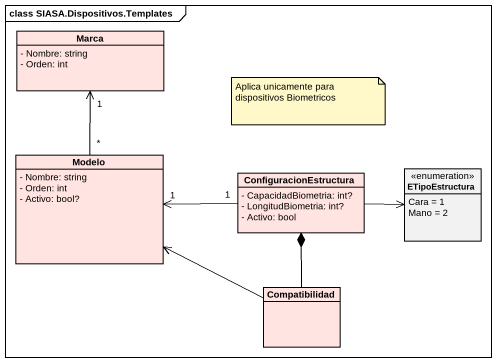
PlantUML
@startuml
mainframe class SIASA.Dispositivos.Templates
hide circle
hide empty members
skinparam classAttributeIconSize 0
class Marca #FFE4E1 {
  - Nombre: string
  - Orden: int
}
class Modelo #FFE4E1 {
  - Nombre: string
  - Orden: int
  - Activo: bool?
}
class ConfiguracionEstructura #FFE4E1 {
  - CapacidadBiometria: int?
  - LongitudBiometria: int?
  - Activo: bool
}
enum ETipoEstructura {
  Cara = 1
  Mano = 2
}
class Compatibilidad #FFE4E1
Modelo "*" -up-> "1" Marca
ConfiguracionEstructura "1" -left-> "1" Modelo
ConfiguracionEstructura -right-> ETipoEstructura
Compatibilidad -left-> Modelo
Compatibilidad -up-* ConfiguracionEstructura
note as N1
  Aplica unicamente para dispositivos Biometricos
end note
@enduml
